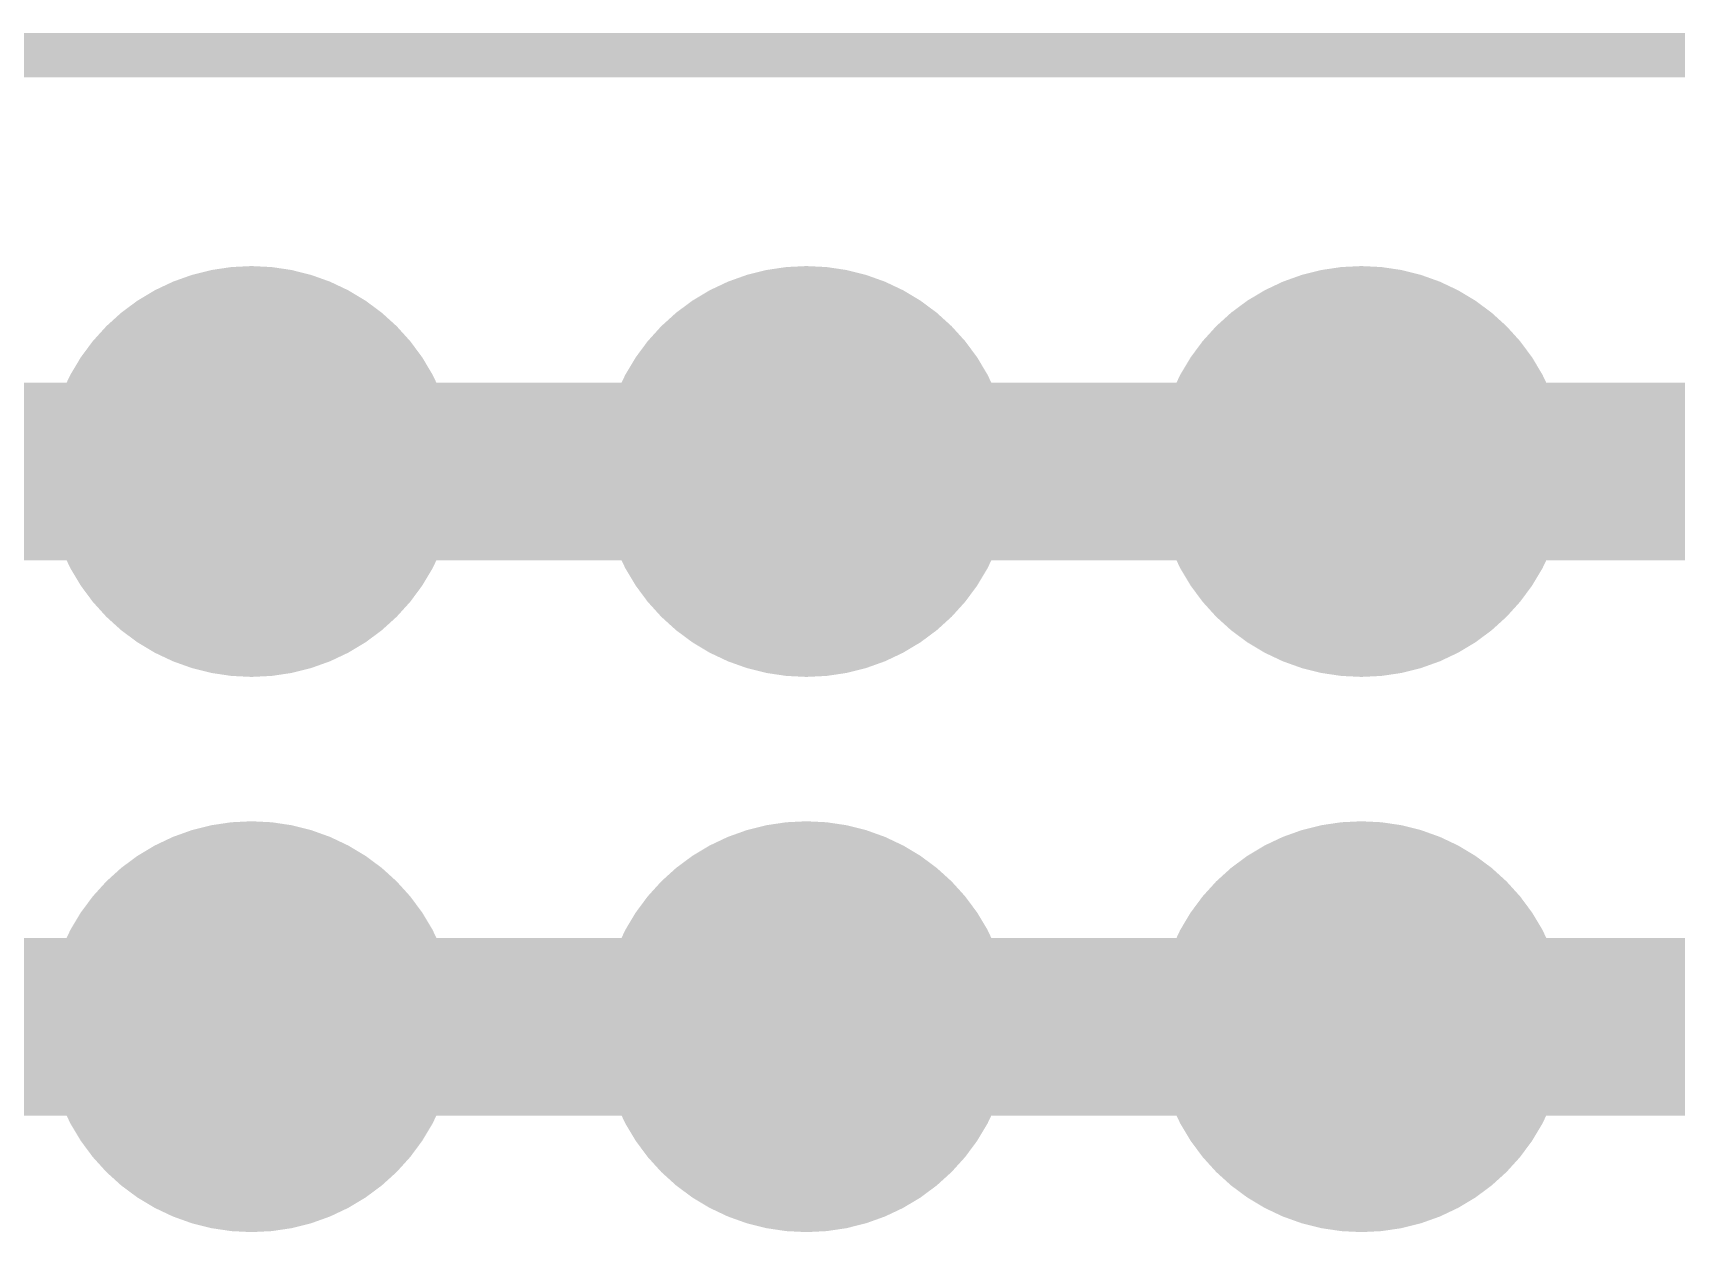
# Model space of a CAD drawing. Extents: x -0.1 to 94.1, y -0.1 to 63.6.
# Drawn here: x 51.07 to 58.59, y 6.68 to 12.17 of the extents above; entities that cross this region are included whole.
import ezdxf

# ---------------------------------------------------------------- set-up
doc = ezdxf.new("R2010")
doc.units = 0
for name, color, linetype in [('16', 132, 'CONTINUOUS'), ('17', 110, 'CONTINUOUS'), ('21', 41, 'CONTINUOUS'), ('22', 40, 'CONTINUOUS'), ('51', 53, 'CONTINUOUS')]:
    doc.layers.add(name, color=color, linetype=linetype)

# ---------------------------------------------------------------- blocks, each defined once
blk = doc.blocks.new('RECT')
blk.add_solid([(-0.5, -0.5), (0.5, -0.5), (-0.5, 0.5), (0.5, 0.5)])
blk = doc.blocks.new('ROUNDP')
at = {"const_width": 0.5}
blk.add_lwpolyline([(0, -0.25, 1), (0, 0.25, 1), (0, -0.25)], format="xyb", dxfattribs=at)

msp = doc.modelspace()

# ---------------------------------------------------------------- linework, layer by layer
at = {"layer": '16', "const_width": 0.8128}
for points in [[(49.53, 10.16), (52.07, 10.16)], [(54.61, 10.16), (52.07, 10.16)], [(57.15, 10.16), (54.61, 10.16)], [(59.69, 10.16), (57.15, 10.16)], [(49.53, 7.62), (52.07, 7.62)], [(52.07, 7.62), (54.61, 7.62)], [(54.61, 7.62), (57.15, 7.62)], [(57.15, 7.62), (59.69, 7.62)]]:
    msp.add_lwpolyline(points, dxfattribs=at)
at = {"layer": '16', "const_width": 0.4064}
for points in [[(52.07, 10.3632, 1), (52.07, 9.9568)], [(52.07, 9.9568, 1), (52.07, 10.3632)], [(54.61, 10.3632, 1), (54.61, 9.9568)], [(54.61, 9.9568, 1), (54.61, 10.3632)], [(57.15, 10.3632, 1), (57.15, 9.9568)], [(57.15, 9.9568, 1), (57.15, 10.3632)], [(52.07, 7.8232, 1), (52.07, 7.4168)], [(52.07, 7.4168, 1), (52.07, 7.8232)], [(54.61, 7.8232, 1), (54.61, 7.4168)], [(54.61, 7.4168, 1), (54.61, 7.8232)], [(57.15, 7.8232, 1), (57.15, 7.4168)], [(57.15, 7.4168, 1), (57.15, 7.8232)]]:
    msp.add_lwpolyline(points, format="xyb", dxfattribs=at)
at = {"layer": '21', "const_width": 0.2032}
msp.add_lwpolyline([(11.43, 12.065), (82.55, 12.065)], dxfattribs=at)
at = {"layer": '22', "const_width": 0.2032}
msp.add_lwpolyline([(11.43, 12.065), (82.55, 12.065)], dxfattribs=at)

# ---------------------------------------------------------------- block references
at = {"layer": '17', "xscale": 1.8796, "yscale": 1.8796, "rotation": 90}
for p in [(52.07, 10.16), (52.07, 10.16), (54.61, 10.16), (54.61, 10.16), (57.15, 10.16), (57.15, 10.16), (52.07, 7.62), (52.07, 7.62), (54.61, 7.62), (54.61, 7.62), (57.15, 7.62), (57.15, 7.62)]:
    msp.add_blockref('ROUNDP', p, dxfattribs=at)
at = {"layer": '51', "xscale": 0.508, "yscale": 0.508}
for p in [(52.07, 10.16), (54.61, 10.16), (57.15, 10.16), (52.07, 7.62), (54.61, 7.62), (57.15, 7.62)]:
    msp.add_blockref('RECT', p, dxfattribs=at)

doc.saveas('drawing.dxf')
